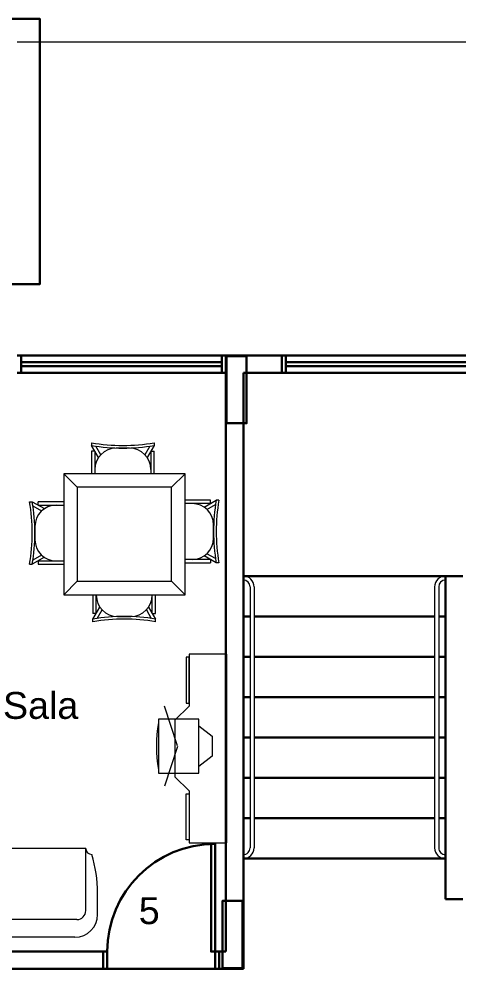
# Model space of a CAD drawing. Header units: inches. Extents: x -27 to 114, y -35 to 60.
# Drawn here: x -20.99 to -17.72, y 16.21 to 23.27 of the extents above; entities that cross this region are included whole.
import ezdxf

# ---------------------------------------------------------------- set-up
doc = ezdxf.new("R2010")
doc.units = ezdxf.units.IN
doc.header["$LTSCALE"] = 10
doc.header["$MEASUREMENT"] = 0
doc.linetypes.add('Dashed', pattern=[0.75, 0.5, -0.25])
for name, color, linetype, lineweight in [('DI-Detalhes', 6, 'Dashed', 30), ('ESQUADRIAS', 7, 'Continuous', 20), ('FO-PILARES', 2, 'Continuous', 30), ('xeixo', 3, 'Continuous', 20), ('xjanela-porta', 253, 'Continuous', 30), ('xmoveis', 253, 'Continuous', 20), ('xparede', 7, 'Continuous', 30), ('xpiso', 4, 'Continuous', 30), ('xtexto', 7, 'Continuous', 20)]:
    doc.layers.add(name, color=color, linetype=linetype, lineweight=lineweight)
doc.styles.add('Arial', font='arial.ttf')

msp = doc.modelspace()

# ---------------------------------------------------------------- linework, layer by layer
at = {"layer": 'DI-Detalhes', "linetype": 'Continuous'}
msp.add_lwpolyline([(-23.2845, 23.2734), (-20.8345, 23.2734), (-20.8345, 21.3034), (-23.2845, 21.3034), (-23.2845, 23.2734)], close=True, dxfattribs=at)
at = {"layer": 'ESQUADRIAS'}
for p, q in [((-19.2745, 19.0534), (-19.2745, 17.1134)), ((-19.2445, 19.0534), (-19.2445, 17.1134)), ((-17.9045, 19.0534), (-17.9045, 17.1134)), ((-17.8745, 19.0534), (-17.8745, 17.1134))]:
    msp.add_line(p, q, dxfattribs=at)
for centre, radius, start, end in [((-19.3245, 19.0534), 0.08, 0, 90), ((-17.8245, 19.0534), 0.08, 90, 180), ((-19.3245, 19.0534), 0.05, 0, 90), ((-17.8245, 19.0534), 0.05, 90, 180), ((-19.3245, 17.1129), 0.0797, 269.81, 0.18953), ((-19.324, 17.1129), 0.0495, 269.417, 0.58332), ((-17.825, 17.1129), 0.0797, 179.81, 270.19), ((-17.825, 17.1129), 0.0495, 179.417, 270.583)]:
    msp.add_arc(centre, radius, start, end, dxfattribs=at)
at = {"layer": 'FO-PILARES'}
for points in [[(-19.45, 20.2689), (-19.375, 20.2689), (-19.3, 20.2689), (-19.3, 20.5189), (-19.3, 20.7689), (-19.375, 20.7689), (-19.45, 20.7689), (-19.45, 20.5189), (-19.45, 20.2689), (-19.45, 20.2689)], [(-19.48, 16.2189), (-19.405, 16.2189), (-19.33, 16.2189), (-19.33, 16.4689), (-19.33, 16.7189), (-19.405, 16.7189), (-19.48, 16.7189), (-19.48, 16.4689), (-19.48, 16.2189), (-19.48, 16.2189)]]:
    msp.add_lwpolyline(points, close=True, dxfattribs=at)
at = {"layer": 'xeixo'}
msp.add_line((-21.0045, 23.1034), (-14.5145, 23.1034), dxfattribs=at)
at = {"layer": 'xjanela-porta'}
for p, q in [((-19.4845, 20.7734), (-20.9745, 20.7734)), ((-19.0095, 20.7734), (-16.8095, 20.7734)), ((-19.4845, 20.6434), (-20.9745, 20.6434)), ((-19.0095, 20.6434), (-16.8095, 20.6434))]:
    msp.add_line(p, q, dxfattribs=at)
for points in [[(-21.0045, 20.6434), (-20.9745, 20.6434), (-20.9745, 20.7734), (-21.0045, 20.7734)], [(-19.4545, 20.7734), (-19.4845, 20.7734), (-19.4845, 20.6434), (-19.4545, 20.6434)], [(-19.0395, 20.7734), (-19.0095, 20.7734), (-19.0095, 20.6434), (-19.0395, 20.6434)], [(-20.3645, 16.3434), (-20.3345, 16.3434), (-20.3345, 16.2134), (-20.3645, 16.2134)], [(-19.5045, 16.2134), (-19.5345, 16.2134), (-19.5345, 16.3434), (-19.5045, 16.3434)]]:
    msp.add_lwpolyline(points, dxfattribs=at)
for points in [[(-19.4845, 20.6934), (-20.9745, 20.6934), (-20.9745, 20.7234), (-19.4845, 20.7234), (-19.4845, 20.6934), (-19.4845, 20.6934)], [(-19.0095, 20.6934), (-16.8095, 20.6934), (-16.8095, 20.7234), (-19.0095, 20.7234), (-19.0095, 20.6934), (-19.0095, 20.6934)], [(-19.5345, 16.3434), (-19.5645, 16.3434), (-19.5645, 17.1434), (-19.5345, 17.1434), (-19.5345, 16.3434), (-19.5345, 16.3434)]]:
    msp.add_lwpolyline(points, close=True, dxfattribs=at)
msp.add_arc((-19.5345, 16.3434), 0.8, 90, 180, dxfattribs=at)
at = {"layer": 'xmoveis'}
for p, q in [((-20.4515, 20.1239), (-20.4515, 20.1039)), ((-19.9865, 20.1239), (-19.9865, 20.1039)), ((-20.4, 20.0144), (-20.4515, 20.1039)), ((-20.4515, 20.0614), (-20.4515, 19.8944)), ((-20.427, 20.0614), (-20.4515, 20.0614)), ((-20.427, 20.0614), (-20.427, 19.8944)), ((-20.383, 20.0354), (-20.42, 20.0989)), ((-20.1695, 20.0844), (-20.2685, 20.0844)), ((-20.018, 20.0989), (-20.055, 20.0354)), ((-19.9865, 20.1039), (-20.0385, 20.0144)), ((-20.0115, 20.0614), (-20.0115, 19.8944)), ((-20.0115, 20.0614), (-19.9865, 20.0614)), ((-19.9865, 19.8944), (-19.9865, 20.0614)), ((-20.6575, 19.8944), (-20.5575, 19.7944)), ((-19.8575, 19.7944), (-19.7575, 19.8944)), ((-20.911, 19.6859), (-20.891, 19.6859)), ((-20.891, 19.6859), (-20.8015, 19.6344)), ((-20.886, 19.6544), (-20.822, 19.6174)), ((-20.6575, 19.6859), (-20.8485, 19.6859)), ((-20.8485, 19.6614), (-20.8485, 19.6859)), ((-20.8485, 19.6614), (-20.6575, 19.6614)), ((-19.5685, 19.6969), (-19.7575, 19.6969)), ((-19.5685, 19.6719), (-19.7575, 19.6719)), ((-19.615, 19.6449), (-19.5255, 19.6969)), ((-19.5945, 19.6284), (-19.5305, 19.6654)), ((-19.5685, 19.6719), (-19.5685, 19.6969)), ((-19.5055, 19.6969), (-19.5255, 19.6969)), ((-20.8715, 19.5029), (-20.8715, 19.4039)), ((-19.5455, 19.4149), (-19.5455, 19.5139)), ((-20.822, 19.2894), (-20.886, 19.2524)), ((-19.5255, 19.2314), (-19.615, 19.2834)), ((-19.5305, 19.2629), (-19.5945, 19.2999)), ((-20.911, 19.2209), (-20.891, 19.2209)), ((-20.8015, 19.2729), (-20.891, 19.2209)), ((-20.8485, 19.2459), (-20.6575, 19.2459)), ((-20.8485, 19.2459), (-20.8485, 19.2209)), ((-20.8485, 19.2209), (-20.6575, 19.2209)), ((-19.5685, 19.2564), (-19.7575, 19.2564)), ((-19.7575, 19.2314), (-19.5685, 19.2314)), ((-19.5685, 19.2564), (-19.5685, 19.2314)), ((-19.5055, 19.2314), (-19.5255, 19.2314)), ((-20.5575, 19.0944), (-20.6575, 18.9944)), ((-19.8575, 19.0944), (-19.7575, 18.9944)), ((-20.441, 18.9944), (-20.441, 18.8564)), ((-20.416, 18.8564), (-20.416, 18.9944)), ((-20.0005, 18.8564), (-20.0005, 18.9944)), ((-19.976, 18.8564), (-19.976, 18.9944)), ((-20.441, 18.8134), (-20.389, 18.9034)), ((-20.416, 18.8564), (-20.441, 18.8564)), ((-20.4095, 18.8184), (-20.3725, 18.8824)), ((-20.044, 18.8824), (-20.0075, 18.8184)), ((-20.0275, 18.9034), (-19.976, 18.8134)), ((-20.0005, 18.8564), (-19.976, 18.8564)), ((-20.441, 18.7939), (-20.441, 18.8134)), ((-20.258, 18.8334), (-20.159, 18.8334)), ((-19.976, 18.7939), (-19.976, 18.8134)), ((-19.727, 18.5309), (-19.748, 18.5309)), ((-19.748, 18.5309), (-19.748, 18.1879)), ((-19.727, 18.5519), (-19.727, 18.1669)), ((-19.447, 18.5519), (-19.727, 18.5519)), ((-19.727, 18.1879), (-19.727, 18.5309)), ((-19.447, 17.1519), (-19.447, 18.5519)), ((-19.814, 17.8719), (-19.9085, 18.1674)), ((-19.727, 18.1669), (-19.832, 18.0619)), ((-19.748, 18.1879), (-19.727, 18.1879)), ((-19.832, 18.0619), (-19.832, 17.6419)), ((-19.814, 17.8664), (-19.9085, 17.5714)), ((-19.832, 17.6419), (-19.727, 17.5369)), ((-19.748, 17.1729), (-19.748, 17.5159)), ((-19.748, 17.5159), (-19.727, 17.5159)), ((-19.727, 17.5369), (-19.727, 17.1519)), ((-19.727, 17.5159), (-19.727, 17.1729)), ((-19.727, 17.1729), (-19.748, 17.1729)), ((-20.494, 17.1089), (-21.9015, 17.1089)), ((-20.494, 16.6469), (-20.494, 17.1089)), ((-19.727, 17.1519), (-19.447, 17.1519)), ((-20.406, 16.6179), (-20.406, 16.7789)), ((-20.56, 16.5809), (-21.8355, 16.5809)), ((-20.575, 16.4489), (-21.821, 16.4489))]:
    msp.add_line(p, q, dxfattribs=at)
for points in [[(-20.6575, 19.8944), (-20.6575, 18.9944), (-19.7575, 18.9944), (-19.7575, 19.8944), (-20.6575, 19.8944), (-20.6575, 19.8944)], [(-20.5575, 19.7944), (-20.5575, 19.0944), (-19.8575, 19.0944), (-19.8575, 19.7944), (-20.5575, 19.7944), (-20.5575, 19.7944)], [(-19.655, 17.6694), (-19.655, 18.0694), (-19.955, 18.0694), (-19.955, 17.6694), (-19.655, 17.6694), (-19.655, 17.6694)]]:
    msp.add_lwpolyline(points, close=True, dxfattribs=at)
msp.add_lwpolyline([(-19.655, 18.0194), (-19.555, 17.9444), (-19.555, 17.7944), (-19.655, 17.7194)], dxfattribs=at)
for centre, radius, start, end in [((-20.219, 21.4804), 1.3762, 260.271, 279.729), ((-20.219, 21.4604), 1.3762, 260.271, 279.729), ((-20.2685, 19.9259), 0.1583, 90, 180), ((-20.1695, 19.9259), 0.1583, 0, 90), ((-22.2675, 19.4534), 1.3762, 350.271, 9.72904), ((-22.2475, 19.4534), 1.3762, 350.271, 9.72904), ((-20.713, 19.5029), 0.1583, 90, 180), ((-19.7035, 19.5139), 0.1583, 0, 90), ((-18.169, 19.4644), 1.3762, 170.271, 189.729), ((-18.1495, 19.4644), 1.3762, 170.271, 189.729), ((-20.713, 19.4039), 0.1583, 180, 270), ((-19.7035, 19.4149), 0.1583, 270, 0), ((-20.258, 18.9914), 0.1583, 180, 270), ((-20.159, 18.9914), 0.1583, 270, 0), ((-20.2085, 17.4569), 1.3762, 80.271, 99.729), ((-20.2085, 17.4374), 1.3762, 80.271, 99.729), ((-18.922, 17.8694), 1.0475, 170.383, 189.617), ((-20.45, 17.1089), 0.044, 180.003, 270), ((-21.3765, 16.7759), 0.9702, 0.17226, 17.3184), ((-20.575, 16.6179), 0.1686, 270, 0), ((-20.56, 16.6469), 0.066, 270, 0)]:
    msp.add_arc(centre, radius, start, end, dxfattribs=at)
at = {"layer": 'xparede'}
for p, q in [((-19.4545, 20.6434), (-19.4545, 20.7734)), ((-19.0395, 20.7734), (-19.4545, 20.7734)), ((-19.0395, 20.6434), (-19.0395, 20.7734)), ((-19.4545, 16.3434), (-19.4545, 20.6434)), ((-19.3245, 16.2134), (-19.3245, 20.6434)), ((-19.3245, 20.6434), (-19.0395, 20.6434)), ((-17.8245, 16.7334), (-17.8245, 19.1334)), ((-17.8245, 19.1334), (-17.6945, 19.1334)), ((-17.8245, 16.7334), (-17.6945, 16.7334)), ((-20.3645, 16.3434), (-22.1295, 16.3434)), ((-20.3645, 16.3434), (-20.3645, 16.2134)), ((-19.4545, 16.3434), (-19.5045, 16.3434)), ((-19.5045, 16.3434), (-19.5045, 16.2134)), ((-20.3645, 16.2134), (-22.1295, 16.2134)), ((-19.3245, 16.2134), (-19.5045, 16.2134))]:
    msp.add_line(p, q, dxfattribs=at)
at = {"layer": 'xpiso'}
for p, q in [((-17.8245, 19.1334), (-19.3245, 19.1334)), ((-19.2745, 18.8334), (-19.3245, 18.8334)), ((-17.9045, 18.8334), (-19.2445, 18.8334)), ((-17.8245, 18.8334), (-17.8745, 18.8334)), ((-19.2745, 18.5334), (-19.3245, 18.5334)), ((-17.9045, 18.5334), (-19.2445, 18.5334)), ((-17.8245, 18.5334), (-17.8745, 18.5334)), ((-19.2745, 18.2334), (-19.3245, 18.2334)), ((-17.9045, 18.2334), (-19.2445, 18.2334)), ((-17.8245, 18.2334), (-17.8745, 18.2334)), ((-19.2745, 17.9334), (-19.3245, 17.9334)), ((-17.9045, 17.9334), (-19.2445, 17.9334)), ((-17.8245, 17.9334), (-17.8745, 17.9334)), ((-19.2745, 17.6334), (-19.3245, 17.6334)), ((-17.9045, 17.6334), (-19.2445, 17.6334)), ((-17.8245, 17.6334), (-17.8745, 17.6334)), ((-19.2745, 17.3334), (-19.3245, 17.3334)), ((-17.9045, 17.3334), (-19.2445, 17.3334)), ((-17.8245, 17.3334), (-17.8745, 17.3334)), ((-17.8245, 17.0334), (-19.3245, 17.0334)), ((-19.5045, 16.2134), (-20.3645, 16.2134))]:
    msp.add_line(p, q, dxfattribs=at)

# ---------------------------------------------------------------- texts
at = {"layer": 'xtexto', "char_height": 0.2, "attachment_point": 8, "line_spacing_factor": 0.798, "style": 'Arial'}
for s, insert, width in [('Sala', (-20.829, 18.0694), 0.778774), ('5', (-20.023, 16.5439), 0.222507)]:
    msp.add_mtext(s, dxfattribs=dict(at, insert=insert, width=width))

doc.saveas('drawing.dxf')
